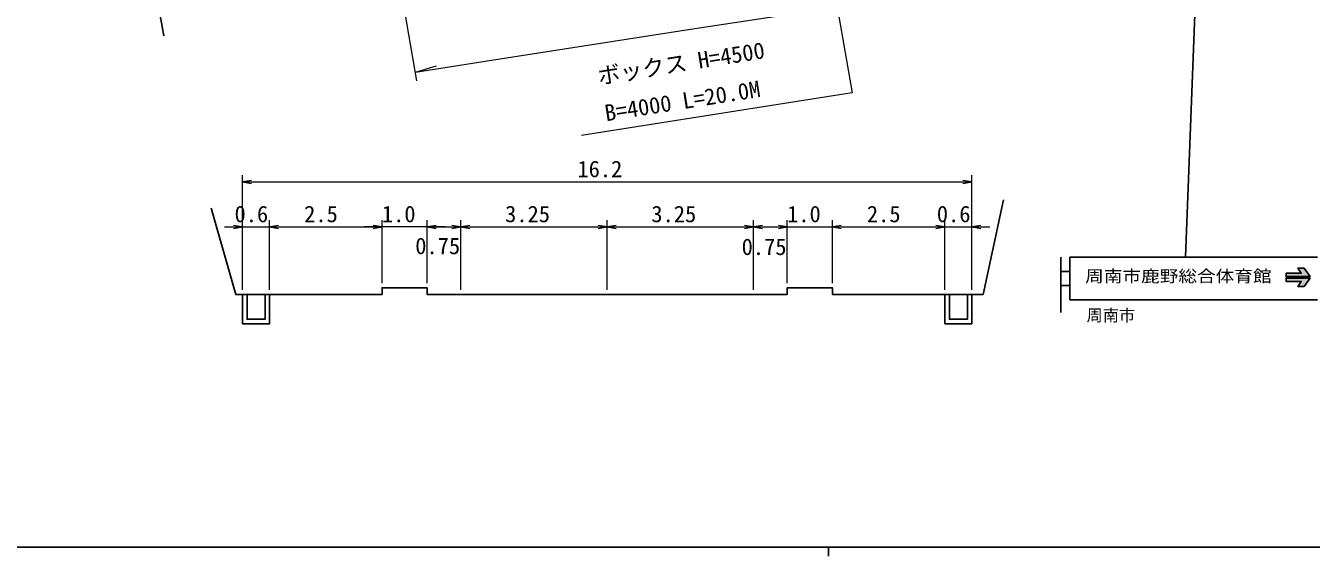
# Model space of a CAD drawing. Units: millimetres at full size, sheet at 1:1000, with parts at other scales. Extents: x 40000 to 680000, y 20000 to 380000.
# Drawn here: x 178846 to 321626, y 204000 to 262935 of the extents above; entities that cross this region are included whole.
import ezdxf
from ezdxf.enums import TextEntityAlignment as Align

# ---------------------------------------------------------------- set-up
doc = ezdxf.new("R2010")
doc.units = ezdxf.units.MM
doc.header["$LTSCALE"] = 1000
for name, color, linetype, lineweight in [('M-BGD', 7, 'Continuous', 25), ('M-STR-HTXT', 7, 'Continuous', 13), ('M-STR-STRC', 7, 'Continuous', 25), ('M-TTL-BAND', 7, 'Continuous', 25)]:
    doc.layers.add(name, color=color, linetype=linetype, lineweight=lineweight)
doc.layers.add('M-BGD-EXST', color=7, linetype='Continuous')
doc.styles.add('ＭＳ ゴシック', font='')
doc.styles.get('ＭＳ ゴシック').set_extended_font_data('MS Gothic')

# ---------------------------------------------------------------- blocks, each defined once
blk = doc.blocks.new('open_arrow')
at = {"color": 0, "linetype": 'Continuous', "lineweight": -2}
blk.add_lwpolyline([(7.5, 1.25), (0, 0), (7.5, -1.25)], dxfattribs=at)

msp = doc.modelspace()

# ---------------------------------------------------------------- hatches: boundary and pattern name
at = {"layer": 'M-STR-STRC'}
for points in [[(321499, 235078), (320829, 236014), (320149, 236015), (320519, 235439), (318835, 235440), (318835, 235078)], [(321499, 234903), (318834, 234902), (318835, 234541), (320519, 234541), (320149, 233966), (320829, 233966)]]:
    msp.add_hatch(color=256, dxfattribs=at).paths.add_polyline_path(points)

# ---------------------------------------------------------------- linework, layer by layer
at = {"layer": 'M-BGD'}
for points in [[(188396, 283633), (190759, 274974), (191722, 271576), (192639, 268539), (193159, 266877), (193487, 265641), (193791, 264066), (194180, 261803)], [(287432, 243584), (285182, 233084), (268432, 233084), (268432, 233834), (263432, 233834), (263432, 233084), (223432, 233084), (223432, 233834), (218432, 233834), (218432, 233084), (202182, 233084), (199432, 242660)], [(205932, 233084), (205932, 229834), (202932, 229834), (202932, 233084)], [(205432, 233084), (205432, 230334), (203432, 230334), (203432, 233084)], [(283932, 233084), (283932, 229834), (280932, 229834), (280932, 233084)], [(283432, 233084), (283432, 230334), (281432, 230334), (281432, 233084)]]:
    msp.add_lwpolyline(points, dxfattribs=at)
at = {"layer": 'M-STR-HTXT'}
for p, q in [((264354, 291520), (270628, 255496)), ((222291, 256794), (217239, 285888)), ((222119, 257779), (224469, 258492)), ((270628, 255496), (240565, 250741)), ((202932, 233584), (202932, 246334)), ((202932, 245584), (283932, 245584)), ((283932, 233584), (283932, 246334)), ((205932, 233584), (205932, 241334)), ((218432, 234334), (218432, 241334)), ((223432, 234334), (223432, 241334)), ((227181, 233584), (227181, 241334)), ((243428, 233584), (243428, 241334)), ((259669, 233584), (259669, 241334)), ((263432, 234334), (263432, 241334)), ((268432, 234334), (268432, 241334)), ((280932, 233584), (280932, 241334)), ((200932, 240584), (207932, 240584)), ((205932, 240584), (218432, 240584)), ((225432, 240584), (216432, 240584)), ((223432, 240584), (227181, 240584)), ((227181, 240584), (243428, 240584)), ((243428, 240584), (259669, 240584)), ((259669, 240584), (263432, 240584)), ((261432, 240584), (270432, 240584)), ((268432, 240584), (280932, 240584)), ((278932, 240584), (285932, 240584))]:
    msp.add_line(p, q, dxfattribs=at)
msp.add_lwpolyline([(222119, 257779), (231272, 259207), (242477, 260942), (253173, 262642), (261480, 263890), (274285, 265657), (282407, 266591), (289481, 267222), (296209, 267759), (305601, 268354), (306546, 268398)], dxfattribs=at)
at = {"layer": 'M-STR-STRC'}
for p, q in [((310144, 302252), (307672, 237234)), ((293818, 237234), (293818, 231090)), ((294818, 237234), (294818, 232484)), ((294818, 237234), (322318, 237234)), ((293818, 235650), (294818, 235650)), ((320149, 236015), (320519, 235439)), ((320829, 236014), (320149, 236015)), ((321499, 235078), (320829, 236014)), ((321499, 234903), (318834, 234904)), ((318835, 234541), (318834, 234902)), ((320519, 235439), (318835, 235440)), ((318835, 235440), (318835, 235078)), ((321499, 235078), (318835, 235078)), ((320519, 234541), (318835, 234541)), ((320149, 233966), (320519, 234541)), ((321499, 234903), (320829, 233966)), ((293818, 234067), (294818, 234067)), ((320829, 233966), (320149, 233966)), ((322318, 232484), (294818, 232484))]:
    msp.add_line(p, q, dxfattribs=at)
for points in [[(318835, 235440), (318835, 235078), (321499, 235078), (320829, 236014), (320149, 236015), (320519, 235439)], [(321499, 234903), (320829, 233966), (320149, 233966), (320519, 234541), (318835, 234541), (318834, 234902)]]:
    msp.add_lwpolyline(points, close=True, dxfattribs=at)
at = {"layer": 'M-TTL-BAND'}
for p, q in [((40000, 205000), (579000, 205000)), ((268000, 205000), (268000, 204000))]:
    msp.add_line(p, q, dxfattribs=at)

# ---------------------------------------------------------------- block references
at = {"layer": 'M-STR-HTXT', "xscale": 133, "yscale": 133}
for p in [(202932, 245584), (205932, 240584), (205932, 240584), (223432, 240584), (223432, 240584), (227181, 240584), (243428, 240584), (259669, 240584), (268432, 240584), (268432, 240584), (283932, 240584)]:
    msp.add_blockref('open_arrow', p, dxfattribs=at)
at = {"layer": 'M-STR-HTXT', "xscale": 133, "yscale": 133, "rotation": 180}
for p in [(283932, 245584), (202932, 240584), (218432, 240584), (218432, 240584), (227181, 240584), (243428, 240584), (259669, 240584), (263432, 240584), (263432, 240584), (280932, 240584), (280932, 240584)]:
    msp.add_blockref('open_arrow', p, dxfattribs=at)

# ---------------------------------------------------------------- texts
at = {"layer": 'M-BGD-EXST', "style": 'ＭＳ ゴシック'}
msp.add_text('周南市', height=1320, dxfattribs=at).set_placement((299367, 229713), align=Align.BOTTOM_CENTER)
at = {"layer": 'M-STR-HTXT', "style": 'ＭＳ ゴシック'}
for s, p in [('ボックス H=4500', (242623, 255864)), ('B=4000 L=20.0M', (243388, 251767))]:
    msp.add_text(s, height=1833, rotation=9, dxfattribs=at).set_placement(p, align=Align.BOTTOM_LEFT)
for s, p in [('16.2', (242613, 247022)), ('0.6', (203908, 242022)), ('2.5', (211639, 242022)), ('1.0', (220274, 242022)), ('3.25', (234581, 242022)), ('3.25', (250825, 242022)), ('1.0', (265274, 242022)), ('2.5', (274139, 242022)), ('0.6', (281908, 242022)), ('0.75', (224602, 238474)), ('0.75', (260852, 238380))]:
    msp.add_text(s, height=1833, dxfattribs=at).set_placement(p, align=Align.MIDDLE_CENTER)
at = {"layer": 'M-STR-STRC', "style": 'ＭＳ ゴシック', "width": 1.15}
msp.add_text('周南市鹿野総合体育館', height=1320, dxfattribs=at).set_placement((296508, 234063), align=Align.BOTTOM_LEFT)

doc.saveas('drawing.dxf')
